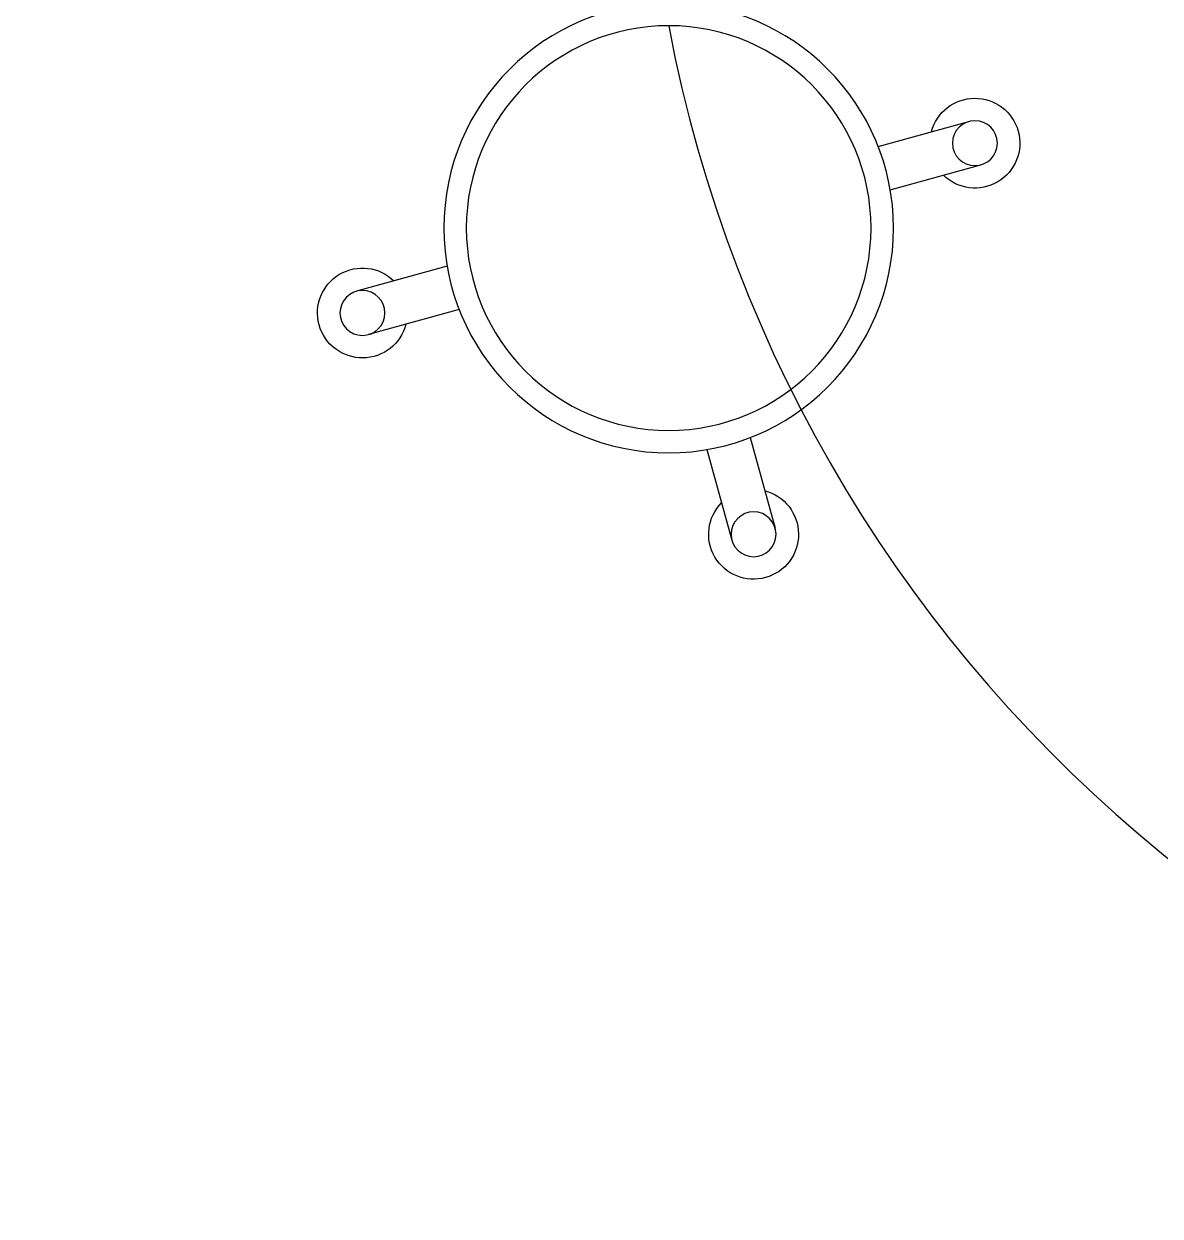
# Model space of a CAD drawing. Header units: metres. Extents: x -39 to 21688, y -24 to 9022.
# Drawn here: x 21.06 to 22.325, y 6.173 to 7.5 of the extents above; entities that cross this region are included whole.
import ezdxf

# ---------------------------------------------------------------- set-up
doc = ezdxf.new("R2010")
doc.units = ezdxf.units.M
doc.header["$MEASUREMENT"] = 0
for name, color, linetype in [('AR-MOBILIRIO', 1, 'Continuous'), ('AR-PUERTAS', 2, 'Continuous'), ('AR-VENTANAS', 2, 'Continuous'), ('MOBILIARIO', 42, 'Continuous')]:
    doc.layers.add(name, color=color, linetype=linetype)

# ---------------------------------------------------------------- blocks, each defined once
blk = doc.blocks.new('A$C23125473')
at = {"layer": 'AR-MOBILIRIO'}
for p, q in [((0.5141, 3.3367), (0.5421, 3.4376)), ((0.5141, 3.3367), (0.5421, 3.4376)), ((0.5623, 3.3233), (0.5903, 3.4242)), ((0.2385, 3.1807), (0.1376, 3.2087)), ((0.2251, 3.1325), (0.1243, 3.1605)), ((0.2251, 3.1325), (0.1243, 3.1605)), ((0.7183, 3.0477), (0.8191, 3.0197)), ((0.7183, 3.0477), (0.8191, 3.0197)), ((0.7049, 2.9995), (0.8058, 2.9715))]:
    blk.add_line(p, q, dxfattribs=at)
for centre, radius in [((0.5662, 3.4309), 0.025), ((0.4717, 3.0901), 0.2502), ((0.4717, 3.0901), 0.2252), ((0.1309, 3.1846), 0.025), ((0.8125, 2.9956), 0.025)]:
    blk.add_circle(centre, radius, dxfattribs=at)
for centre, start, end in [((0.5662, 3.4309), 284.5051, 224.5051), ((0.1309, 3.1846), 14.5051, 314.5051), ((0.8125, 2.9956), 194.5051, 134.5051)]:
    blk.add_arc(centre, 0.05, start, end, dxfattribs=at)

msp = doc.modelspace()

# ---------------------------------------------------------------- linework, layer by layer
at = {"layer": 'AR-PUERTAS'}
msp.add_circle((22.62406, 27.62249), 40.08066, dxfattribs=at)
at = {"layer": 'AR-VENTANAS'}
for centre, radius, start, end in [((21.97214, 6.07615), 1.71808, 115.90371, 252.4388), ((23.31472, 7.78966), 1.56412, 190.74098, 351.06599)]:
    msp.add_arc(centre, radius, start, end, dxfattribs=at)

# ---------------------------------------------------------------- block references
at = {"layer": 'MOBILIARIO', "xscale": -1, "rotation": 180}
msp.add_blockref('A$C23125473', (21.30631, 10.36305), dxfattribs=at)

doc.saveas('drawing.dxf')
